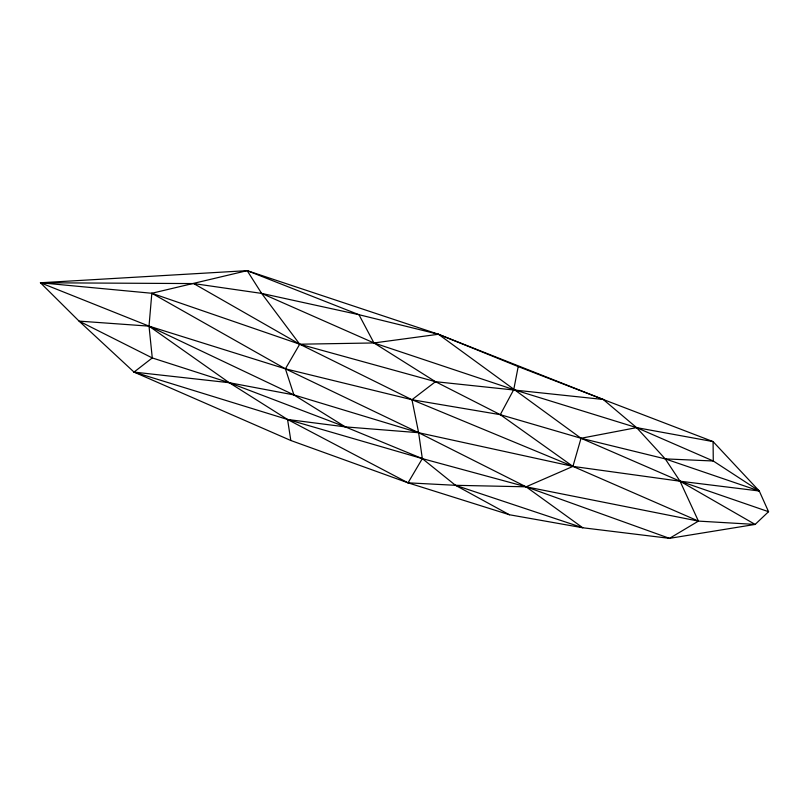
<?xml version="1.0" encoding="UTF-8"?>
<svg xmlns="http://www.w3.org/2000/svg" width="809" height="809" viewBox="0 0 809 809"><rect width="100%" height="100%" fill="white"/><g stroke="black" fill="none" stroke-linecap="round" stroke-linejoin="round"><path stroke-width="1.21" d="M247.16 270.651L261.631 293.404L373.95 342.955L513.735 389.635L636.602 427.627L713.275 460.999L759.267 490.992L680.045 481.213L572.934 466.399L418.627 432.704L345.312 426.879L293.9 394.913L149.018 326.138L79.06 321.112L152.274 357.932L149.018 326.138L151.829 293.273L247.16 270.651L438.438 334.269L603.231 399.474L713.083 441.603L759.267 490.992L768.55 511.703L755.141 524.424L669.518 538.349L582.773 527.761L509.437 514.757L408.029 482.831L290.825 440.5L134.021 372.089L79.06 321.112L40.45 282.766L247.16 270.651L358.963 314.701L438.438 334.269L518.205 366.578L603.231 399.474L636.602 427.627L665.241 458.885L680.045 481.213L698.43 521.107L755.141 524.424L680.045 481.213L581.024 438.266L500.286 414.673L411.973 399.727L285.405 368.823L149.018 326.138L40.45 282.766L193.705 283.575L261.631 293.404L358.963 314.701L373.95 342.955L435.495 381.686L500.286 414.673L572.934 466.399L698.43 521.107L669.518 538.349L526.093 486.806L422.328 458.612L287.559 419.477L134.021 372.089L152.274 357.932L229.26 382.708L345.312 426.879L422.328 458.612L455.487 485.309L509.437 514.757M518.205 366.578L513.735 389.635L500.286 414.673M149.018 326.138L229.26 382.708L287.559 419.477L408.029 482.831L455.487 485.309L526.093 486.806L572.934 466.399L581.024 438.266L636.602 427.627L713.083 441.603L713.275 460.999L665.241 458.885L581.024 438.266L438.438 334.269L373.95 342.955L299.714 344.209L151.829 293.273L40.45 282.766M261.631 293.404L299.714 344.209L285.405 368.823L293.9 394.913L418.627 432.704L526.093 486.806L582.773 527.761L455.487 485.309M408.029 482.831L422.328 458.612L418.627 432.704L411.973 399.727L299.714 344.209L193.705 283.575M603.231 399.474L435.495 381.686L411.973 399.727L572.934 466.399M134.021 372.089L229.26 382.708L293.9 394.913M345.312 426.879L287.559 419.477L290.825 440.5M526.093 486.806L698.43 521.107M299.714 344.209L435.495 381.686M665.241 458.885L759.267 490.992M680.045 481.213L768.55 511.703M418.627 432.704L285.405 368.823L151.829 293.273"/></g></svg>
